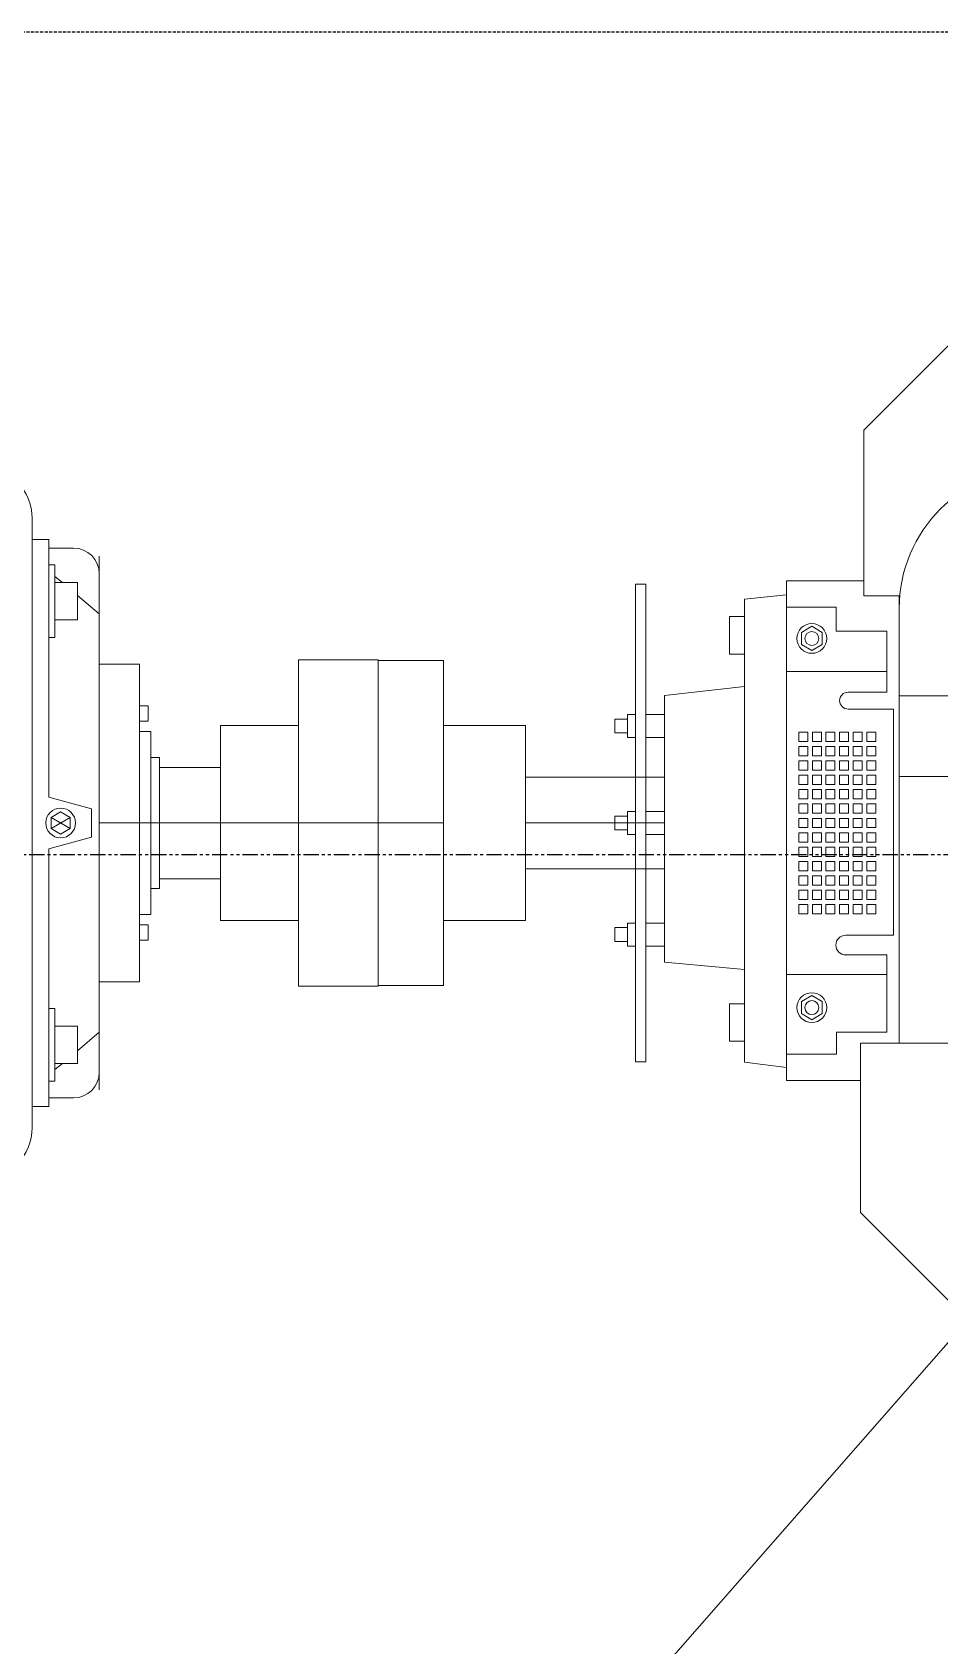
# Model space of a CAD drawing. Header units: inches. Extents: x 0 to 235202, y 0 to 361577.
# Drawn here: x 141312 to 142057, y 308026 to 309350 of the extents above; entities that cross this region are included whole.
import ezdxf

# ---------------------------------------------------------------- set-up
doc = ezdxf.new("R2010")
doc.units = ezdxf.units.IN
doc.header["$MEASUREMENT"] = 0
doc.linetypes.add('HIDDEN', pattern=[0.375, 0.25, -0.125])
doc.linetypes.add('PHANTOM2', pattern=[1.25, 0.625, -0.125, 0.125, -0.125, 0.125, -0.125])
doc.layers.add('DIM', color=251, linetype='Continuous', lineweight=0)

msp = doc.modelspace()

# ---------------------------------------------------------------- linework, layer by layer
at = {"color": 8, "linetype": 'PHANTOM2', "ltscale": 20}
msp.add_line((151422.4, 308674.6), (124969, 308674.6), dxfattribs=at)
at = {"layer": 'DIM', "color": 8, "linetype": 'HIDDEN', "lineweight": 25, "ltscale": 10}
msp.add_line((142982.6, 309349.5), (139982.6, 309349.5), dxfattribs=at)
at = {"layer": 'DIM', "color": 8, "linetype": 'Continuous'}
for p, q in [((141994.5, 309023.2), (142085.7, 309114.4)), ((141994.5, 309023.2), (141994.5, 308887.2)), ((141312.4, 308945), (141312.4, 308950.7)), ((141312.4, 308933.5), (141312.4, 308945)), ((141312.4, 308700.8), (141312.4, 308933.5)), ((141312.4, 308933.5), (141326, 308933.5)), ((141326, 308722.1), (141326, 308933.5)), ((141346.3, 308926.4), (141326, 308926.4)), ((141367.4, 308919.6), (141367.4, 308496.3)), ((141326, 308853), (141326, 308912.5)), ((141326, 308912.5), (141331, 308912.5)), ((141331, 308912.5), (141331, 308853)), ((141331, 308903.1), (141337.1, 308898)), ((141367.4, 308482), (141367.4, 308905.3)), ((141331, 308898), (141349.5, 308898)), ((141331, 308867.4), (141331, 308898)), ((141349.5, 308898), (141349.5, 308867.4)), ((141349.5, 308887.5), (141367.4, 308872.5)), ((141807.2, 308896.7), (141815.6, 308896.7)), ((141807.2, 308504.8), (141807.2, 308896.7)), ((141815.6, 308896.7), (141815.6, 308504.8)), ((141896.6, 308884.4), (141931.1, 308887.9)), ((141931.1, 308876.3), (141931.1, 308899.4)), ((141931.1, 308899.4), (141994.5, 308899.4)), ((141994.5, 308887.2), (142023.6, 308887.2)), ((142023.6, 308887.2), (142023.6, 308520.2)), ((141896.6, 308812.8), (141896.6, 308884.4)), ((141971.8, 308877.8), (141931.1, 308877.8)), ((141931.1, 308877.8), (141931.1, 308876.3)), ((141931.1, 308876.3), (141931.1, 308511)), ((141971.8, 308858.1), (141971.8, 308877.8)), ((142023.6, 308805), (142023.6, 308876.9)), ((141349.5, 308867.4), (141331, 308867.4)), ((141896.6, 308870.2), (141884.4, 308870.2)), ((141884.4, 308870.2), (141884.4, 308839.4)), ((141896.6, 308839.4), (141896.6, 308870.2)), ((141951.9, 308862.2), (141943.3, 308857.2)), ((141960.5, 308857.2), (141951.9, 308862.2)), ((141331, 308853), (141326, 308853)), ((141943.3, 308857.2), (141943.3, 308847.3)), ((141943.3, 308847.3), (141951.9, 308842.3)), ((141951.9, 308842.3), (141960.5, 308847.3)), ((141960.5, 308847.3), (141960.5, 308857.2)), ((142013.3, 308858.1), (141971.8, 308858.1)), ((142013.3, 308808.1), (142013.3, 308858.1)), ((141530.9, 308700.8), (141530.9, 308834.6)), ((141530.9, 308834.6), (141596.1, 308834.6)), ((141596.1, 308834.6), (141596.1, 308700.8)), ((141649.8, 308834.1), (141596.1, 308834.1)), ((141596.1, 308834.1), (141596.1, 308700.8)), ((141649.8, 308700.8), (141649.8, 308834.1)), ((141884.4, 308839.4), (141896.6, 308839.4)), ((141367.4, 308700.8), (141367.4, 308831.1)), ((141367.4, 308831.1), (141400.3, 308831.1)), ((141400.3, 308831.1), (141400.3, 308700.8)), ((142013.3, 308825.2), (141931.1, 308825.2)), ((141831, 308805.3), (141896.6, 308812.8)), ((141896.6, 308812.8), (141896.6, 308578.1)), ((141981.6, 308808.1), (142013.3, 308808.1)), ((141400.3, 308796.9), (141407.6, 308796.9)), ((141400.3, 308784.4), (141400.3, 308796.9)), ((141407.6, 308796.9), (141407.6, 308784.4)), ((141831, 308586.5), (141831, 308805.3)), ((142018.8, 308794.3), (141981.6, 308794.3)), ((142018.8, 308608.7), (142018.8, 308794.3)), ((142276.9, 308805), (142023.6, 308805)), ((142023.6, 308805), (142023.6, 308738.9)), ((141407.6, 308784.4), (141400.3, 308784.4)), ((141800.8, 308786.1), (141790.2, 308786.1)), ((141790.2, 308786.1), (141790.2, 308774.8)), ((141800.8, 308789.9), (141807.2, 308789.9)), ((141800.8, 308771), (141800.8, 308789.9)), ((141800.8, 308774.8), (141800.8, 308786.1)), ((141807.2, 308789.9), (141807.2, 308771)), ((141815.6, 308789.9), (141831, 308789.9)), ((141815.6, 308771), (141815.6, 308789.9)), ((141831, 308789.9), (141831, 308771)), ((141409.8, 308775.8), (141400.3, 308775.8)), ((141400.3, 308775.8), (141400.3, 308700.8)), ((141409.8, 308700.8), (141409.8, 308775.8)), ((141530.9, 308780.8), (141466.7, 308780.8)), ((141466.7, 308780.8), (141466.7, 308700.8)), ((141530.9, 308700.8), (141530.9, 308780.8)), ((141649.8, 308620.8), (141649.8, 308780.8)), ((141649.8, 308780.8), (141716.9, 308780.8)), ((141716.9, 308780.8), (141716.9, 308620.8)), ((141790.2, 308774.8), (141800.8, 308774.8)), ((141807.2, 308771), (141800.8, 308771)), ((141831, 308771), (141815.6, 308771)), ((141948.6, 308775.3), (141941.2, 308775.3)), ((141941.2, 308775.3), (141941.2, 308767.7)), ((141941.2, 308767.7), (141948.6, 308767.7)), ((141948.6, 308767.7), (141948.6, 308775.3)), ((141959.7, 308775.3), (141952.4, 308775.3)), ((141952.4, 308775.3), (141952.4, 308767.7)), ((141952.4, 308767.7), (141959.7, 308767.7)), ((141959.7, 308767.7), (141959.7, 308775.3)), ((141970.9, 308775.3), (141963.5, 308775.3)), ((141963.5, 308775.3), (141963.5, 308767.7)), ((141963.5, 308767.7), (141970.9, 308767.7)), ((141970.9, 308767.7), (141970.9, 308775.3)), ((141982, 308775.3), (141974.7, 308775.3)), ((141974.7, 308775.3), (141974.7, 308767.7)), ((141974.7, 308767.7), (141982, 308767.7)), ((141982, 308767.7), (141982, 308775.3)), ((141993.2, 308775.3), (141985.8, 308775.3)), ((141985.8, 308775.3), (141985.8, 308767.7)), ((141985.8, 308767.7), (141993.2, 308767.7)), ((141993.2, 308767.7), (141993.2, 308775.3)), ((142004.3, 308775.3), (141997, 308775.3)), ((141997, 308775.3), (141997, 308767.7)), ((141997, 308767.7), (142004.3, 308767.7)), ((142004.3, 308767.7), (142004.3, 308775.3)), ((141416.8, 308754.5), (141409.8, 308754.5)), ((141409.8, 308754.5), (141409.8, 308700.8)), ((141416.8, 308700.8), (141416.8, 308754.5)), ((141948.6, 308763.5), (141941.2, 308763.5)), ((141941.2, 308763.5), (141941.2, 308755.9)), ((141941.2, 308755.9), (141948.6, 308755.9)), ((141948.6, 308755.9), (141948.6, 308763.5)), ((141959.7, 308763.5), (141952.4, 308763.5)), ((141952.4, 308763.5), (141952.4, 308755.9)), ((141952.4, 308755.9), (141959.7, 308755.9)), ((141959.7, 308755.9), (141959.7, 308763.5)), ((141970.9, 308763.5), (141963.5, 308763.5)), ((141963.5, 308763.5), (141963.5, 308755.9)), ((141963.5, 308755.9), (141970.9, 308755.9)), ((141970.9, 308755.9), (141970.9, 308763.5)), ((141982, 308763.5), (141974.7, 308763.5)), ((141974.7, 308763.5), (141974.7, 308755.9)), ((141974.7, 308755.9), (141982, 308755.9)), ((141982, 308755.9), (141982, 308763.5)), ((141993.2, 308763.5), (141985.8, 308763.5)), ((141985.8, 308763.5), (141985.8, 308755.9)), ((141985.8, 308755.9), (141993.2, 308755.9)), ((141993.2, 308755.9), (141993.2, 308763.5)), ((142004.3, 308763.5), (141997, 308763.5)), ((141997, 308763.5), (141997, 308755.9)), ((141997, 308755.9), (142004.3, 308755.9)), ((142004.3, 308755.9), (142004.3, 308763.5)), ((141466.7, 308746.4), (141416.8, 308746.4)), ((141416.8, 308746.4), (141416.8, 308700.8)), ((141466.7, 308700.8), (141466.7, 308746.4)), ((141948.6, 308751.7), (141941.2, 308751.7)), ((141941.2, 308751.7), (141941.2, 308744.1)), ((141941.2, 308744.1), (141948.6, 308744.1)), ((141948.6, 308744.1), (141948.6, 308751.7)), ((141959.7, 308751.7), (141952.4, 308751.7)), ((141952.4, 308751.7), (141952.4, 308744.1)), ((141952.4, 308744.1), (141959.7, 308744.1)), ((141959.7, 308744.1), (141959.7, 308751.7)), ((141970.9, 308751.7), (141963.5, 308751.7)), ((141963.5, 308751.7), (141963.5, 308744.1)), ((141963.5, 308744.1), (141970.9, 308744.1)), ((141970.9, 308744.1), (141970.9, 308751.7)), ((141982, 308751.7), (141974.7, 308751.7)), ((141974.7, 308751.7), (141974.7, 308744.1)), ((141974.7, 308744.1), (141982, 308744.1)), ((141982, 308744.1), (141982, 308751.7)), ((141993.2, 308751.7), (141985.8, 308751.7)), ((141985.8, 308751.7), (141985.8, 308744.1)), ((141985.8, 308744.1), (141993.2, 308744.1)), ((141993.2, 308744.1), (141993.2, 308751.7)), ((142004.3, 308751.7), (141997, 308751.7)), ((141997, 308751.7), (141997, 308744.1)), ((141997, 308744.1), (142004.3, 308744.1)), ((142004.3, 308744.1), (142004.3, 308751.7)), ((141831, 308738.4), (141716.9, 308738.4)), ((141716.9, 308738.4), (141716.9, 308700.8)), ((141831, 308700.8), (141831, 308738.4)), ((141948.6, 308740), (141941.2, 308740)), ((141941.2, 308740), (141941.2, 308732.4)), ((141941.2, 308732.4), (141948.6, 308732.4)), ((141948.6, 308728.2), (141941.2, 308728.2)), ((141941.2, 308728.2), (141941.2, 308720.6)), ((141948.6, 308732.4), (141948.6, 308740)), ((141948.6, 308720.6), (141948.6, 308728.2)), ((141959.7, 308740), (141952.4, 308740)), ((141952.4, 308740), (141952.4, 308732.4)), ((141952.4, 308732.4), (141959.7, 308732.4)), ((141959.7, 308728.2), (141952.4, 308728.2)), ((141952.4, 308728.2), (141952.4, 308720.6)), ((141959.7, 308732.4), (141959.7, 308740)), ((141959.7, 308720.6), (141959.7, 308728.2)), ((141970.9, 308740), (141963.5, 308740)), ((141963.5, 308740), (141963.5, 308732.4)), ((141963.5, 308732.4), (141970.9, 308732.4)), ((141970.9, 308728.2), (141963.5, 308728.2)), ((141963.5, 308728.2), (141963.5, 308720.6)), ((141970.9, 308732.4), (141970.9, 308740)), ((141970.9, 308720.6), (141970.9, 308728.2)), ((141982, 308740), (141974.7, 308740)), ((141974.7, 308740), (141974.7, 308732.4)), ((141974.7, 308732.4), (141982, 308732.4)), ((141982, 308728.2), (141974.7, 308728.2)), ((141974.7, 308728.2), (141974.7, 308720.6)), ((141982, 308732.4), (141982, 308740)), ((141982, 308720.6), (141982, 308728.2)), ((141993.2, 308740), (141985.8, 308740)), ((141985.8, 308740), (141985.8, 308732.4)), ((141985.8, 308732.4), (141993.2, 308732.4)), ((141993.2, 308728.2), (141985.8, 308728.2)), ((141985.8, 308728.2), (141985.8, 308720.6)), ((141993.2, 308732.4), (141993.2, 308740)), ((141993.2, 308720.6), (141993.2, 308728.2)), ((142004.3, 308740), (141997, 308740)), ((141997, 308740), (141997, 308732.4)), ((141997, 308732.4), (142004.3, 308732.4)), ((142004.3, 308728.2), (141997, 308728.2)), ((141997, 308728.2), (141997, 308720.6)), ((142004.3, 308732.4), (142004.3, 308740)), ((142004.3, 308720.6), (142004.3, 308728.2)), ((142023.6, 308738.9), (142276.9, 308738.9)), ((141326, 308722.1), (141361, 308712.5)), ((141941.2, 308720.6), (141948.6, 308720.6)), ((141948.6, 308716.4), (141941.2, 308716.4)), ((141941.2, 308716.4), (141941.2, 308708.8)), ((141948.6, 308708.8), (141948.6, 308716.4)), ((141952.4, 308720.6), (141959.7, 308720.6)), ((141959.7, 308716.4), (141952.4, 308716.4)), ((141952.4, 308716.4), (141952.4, 308708.8)), ((141959.7, 308708.8), (141959.7, 308716.4)), ((141963.5, 308720.6), (141970.9, 308720.6)), ((141970.9, 308716.4), (141963.5, 308716.4)), ((141963.5, 308716.4), (141963.5, 308708.8)), ((141970.9, 308708.8), (141970.9, 308716.4)), ((141974.7, 308720.6), (141982, 308720.6)), ((141982, 308716.4), (141974.7, 308716.4)), ((141974.7, 308716.4), (141974.7, 308708.8)), ((141982, 308708.8), (141982, 308716.4)), ((141985.8, 308720.6), (141993.2, 308720.6)), ((141993.2, 308716.4), (141985.8, 308716.4)), ((141985.8, 308716.4), (141985.8, 308708.8)), ((141993.2, 308708.8), (141993.2, 308716.4)), ((141997, 308720.6), (142004.3, 308720.6)), ((142004.3, 308716.4), (141997, 308716.4)), ((141997, 308716.4), (141997, 308708.8)), ((142004.3, 308708.8), (142004.3, 308716.4)), ((141335.7, 308709.9), (141327.8, 308705.3)), ((141327.8, 308705.3), (141335.7, 308709.9)), ((141327.8, 308705.3), (141343.6, 308696.2)), ((141327.8, 308696.2), (141343.6, 308705.3)), ((141327.8, 308705.3), (141327.8, 308696.2)), ((141327.8, 308696.2), (141327.8, 308705.3)), ((141343.6, 308705.3), (141335.7, 308709.9)), ((141335.7, 308709.9), (141343.6, 308705.3)), ((141343.6, 308696.2), (141343.6, 308705.3)), ((141343.6, 308705.3), (141343.6, 308696.2)), ((141361, 308712.5), (141361, 308700.8)), ((141800.8, 308706.5), (141790.2, 308706.5)), ((141790.2, 308706.5), (141790.2, 308695.1)), ((141800.8, 308710.2), (141807.2, 308710.2)), ((141800.8, 308691.3), (141800.8, 308710.2)), ((141800.8, 308695.1), (141800.8, 308706.5)), ((141807.2, 308710.2), (141807.2, 308691.3)), ((141815.6, 308710.2), (141831, 308710.2)), ((141815.6, 308691.3), (141815.6, 308710.2)), ((141831, 308710.2), (141831, 308691.3)), ((141941.2, 308708.8), (141948.6, 308708.8)), ((141941.2, 308704.6), (141948.6, 308704.6)), ((141941.2, 308697), (141941.2, 308704.6)), ((141948.6, 308704.6), (141948.6, 308697)), ((141952.4, 308708.8), (141959.7, 308708.8)), ((141952.4, 308704.6), (141959.7, 308704.6)), ((141952.4, 308697), (141952.4, 308704.6)), ((141959.7, 308704.6), (141959.7, 308697)), ((141963.5, 308708.8), (141970.9, 308708.8)), ((141963.5, 308704.6), (141970.9, 308704.6)), ((141963.5, 308697), (141963.5, 308704.6)), ((141970.9, 308704.6), (141970.9, 308697)), ((141974.7, 308708.8), (141982, 308708.8)), ((141974.7, 308704.6), (141982, 308704.6)), ((141974.7, 308697), (141974.7, 308704.6)), ((141982, 308704.6), (141982, 308697)), ((141985.8, 308708.8), (141993.2, 308708.8)), ((141985.8, 308704.6), (141993.2, 308704.6)), ((141985.8, 308697), (141985.8, 308704.6)), ((141993.2, 308704.6), (141993.2, 308697)), ((141997, 308708.8), (142004.3, 308708.8)), ((141997, 308704.6), (142004.3, 308704.6)), ((141997, 308697), (141997, 308704.6)), ((142004.3, 308704.6), (142004.3, 308697)), ((141312.4, 308700.8), (141312.4, 308468.1)), ((141326, 308679.5), (141361, 308689.1)), ((141327.8, 308696.2), (141335.7, 308691.7)), ((141335.7, 308691.7), (141327.8, 308696.2)), ((141335.7, 308691.7), (141343.6, 308696.2)), ((141343.6, 308696.2), (141335.7, 308691.7)), ((141361, 308689.1), (141361, 308700.8)), ((141400.3, 308700.8), (141367.4, 308700.8)), ((141367.4, 308700.8), (141367.4, 308570.4)), ((141400.3, 308700.8), (141367.4, 308700.8)), ((141400.3, 308700.8), (141409.8, 308700.8)), ((141400.3, 308625.7), (141400.3, 308700.8)), ((141400.3, 308570.4), (141400.3, 308700.8)), ((141400.3, 308700.8), (141409.8, 308700.8)), ((141409.8, 308700.8), (141416.8, 308700.8)), ((141409.8, 308647.1), (141409.8, 308700.8)), ((141409.8, 308700.8), (141409.8, 308625.7)), ((141409.8, 308700.8), (141416.8, 308700.8)), ((141416.8, 308700.8), (141466.7, 308700.8)), ((141416.8, 308655.1), (141416.8, 308700.8)), ((141416.8, 308700.8), (141416.8, 308647.1)), ((141416.8, 308700.8), (141466.7, 308700.8)), ((141466.7, 308700.8), (141530.9, 308700.8)), ((141466.7, 308620.8), (141466.7, 308700.8)), ((141466.7, 308700.8), (141466.7, 308655.1)), ((141466.7, 308700.8), (141530.9, 308700.8)), ((141530.9, 308700.8), (141530.9, 308620.8)), ((141596.1, 308700.8), (141530.9, 308700.8)), ((141530.9, 308700.8), (141530.9, 308566.9)), ((141596.1, 308700.8), (141530.9, 308700.8)), ((141596.1, 308566.9), (141596.1, 308700.8)), ((141596.1, 308567.5), (141596.1, 308700.8)), ((141596.1, 308700.8), (141649.8, 308700.8)), ((141596.1, 308700.8), (141649.8, 308700.8)), ((141649.8, 308700.8), (141649.8, 308567.5)), ((142432.6, 308695.9), (141702.1, 307862)), ((141716.9, 308663.2), (141716.9, 308700.8)), ((141716.9, 308700.8), (141831, 308700.8)), ((141716.9, 308700.8), (141831, 308700.8)), ((141790.2, 308695.1), (141800.8, 308695.1)), ((141807.2, 308691.3), (141800.8, 308691.3)), ((141831, 308691.3), (141815.6, 308691.3)), ((141831, 308700.8), (141831, 308663.2)), ((141948.6, 308697), (141941.2, 308697)), ((141941.2, 308692.8), (141948.6, 308692.8)), ((141941.2, 308685.2), (141941.2, 308692.8)), ((141948.6, 308692.8), (141948.6, 308685.2)), ((141959.7, 308697), (141952.4, 308697)), ((141952.4, 308692.8), (141959.7, 308692.8)), ((141952.4, 308685.2), (141952.4, 308692.8)), ((141959.7, 308692.8), (141959.7, 308685.2)), ((141970.9, 308697), (141963.5, 308697)), ((141963.5, 308692.8), (141970.9, 308692.8)), ((141963.5, 308685.2), (141963.5, 308692.8)), ((141970.9, 308692.8), (141970.9, 308685.2)), ((141982, 308697), (141974.7, 308697)), ((141974.7, 308692.8), (141982, 308692.8)), ((141974.7, 308685.2), (141974.7, 308692.8)), ((141982, 308692.8), (141982, 308685.2)), ((141993.2, 308697), (141985.8, 308697)), ((141985.8, 308692.8), (141993.2, 308692.8)), ((141985.8, 308685.2), (141985.8, 308692.8)), ((141993.2, 308692.8), (141993.2, 308685.2)), ((142004.3, 308697), (141997, 308697)), ((141997, 308692.8), (142004.3, 308692.8)), ((141997, 308685.2), (141997, 308692.8)), ((142004.3, 308692.8), (142004.3, 308685.2)), ((141326, 308679.5), (141326, 308468.1)), ((141948.6, 308685.2), (141941.2, 308685.2)), ((141941.2, 308681), (141948.6, 308681)), ((141941.2, 308673.4), (141941.2, 308681)), ((141948.6, 308681), (141948.6, 308673.4)), ((141959.7, 308685.2), (141952.4, 308685.2)), ((141952.4, 308681), (141959.7, 308681)), ((141952.4, 308673.4), (141952.4, 308681)), ((141959.7, 308681), (141959.7, 308673.4)), ((141970.9, 308685.2), (141963.5, 308685.2)), ((141963.5, 308681), (141970.9, 308681)), ((141963.5, 308673.4), (141963.5, 308681)), ((141970.9, 308681), (141970.9, 308673.4)), ((141982, 308685.2), (141974.7, 308685.2)), ((141974.7, 308681), (141982, 308681)), ((141974.7, 308673.4), (141974.7, 308681)), ((141982, 308681), (141982, 308673.4)), ((141993.2, 308685.2), (141985.8, 308685.2)), ((141985.8, 308681), (141993.2, 308681)), ((141985.8, 308673.4), (141985.8, 308681)), ((141993.2, 308681), (141993.2, 308673.4)), ((142004.3, 308685.2), (141997, 308685.2)), ((141997, 308681), (142004.3, 308681)), ((141997, 308673.4), (141997, 308681)), ((142004.3, 308681), (142004.3, 308673.4)), ((141831, 308663.2), (141716.9, 308663.2)), ((141948.6, 308673.4), (141941.2, 308673.4)), ((141941.2, 308669.2), (141948.6, 308669.2)), ((141941.2, 308661.6), (141941.2, 308669.2)), ((141948.6, 308669.2), (141948.6, 308661.6)), ((141959.7, 308673.4), (141952.4, 308673.4)), ((141952.4, 308669.2), (141959.7, 308669.2)), ((141952.4, 308661.6), (141952.4, 308669.2)), ((141959.7, 308669.2), (141959.7, 308661.6)), ((141970.9, 308673.4), (141963.5, 308673.4)), ((141963.5, 308669.2), (141970.9, 308669.2)), ((141963.5, 308661.6), (141963.5, 308669.2)), ((141970.9, 308669.2), (141970.9, 308661.6)), ((141982, 308673.4), (141974.7, 308673.4)), ((141974.7, 308669.2), (141982, 308669.2)), ((141974.7, 308661.6), (141974.7, 308669.2)), ((141982, 308669.2), (141982, 308661.6)), ((141993.2, 308673.4), (141985.8, 308673.4)), ((141985.8, 308669.2), (141993.2, 308669.2)), ((141985.8, 308661.6), (141985.8, 308669.2)), ((141993.2, 308669.2), (141993.2, 308661.6)), ((142004.3, 308673.4), (141997, 308673.4)), ((141997, 308669.2), (142004.3, 308669.2)), ((141997, 308661.6), (141997, 308669.2)), ((142004.3, 308669.2), (142004.3, 308661.6)), ((141466.7, 308655.1), (141416.8, 308655.1)), ((141948.6, 308661.6), (141941.2, 308661.6)), ((141941.2, 308657.4), (141948.6, 308657.4)), ((141941.2, 308649.8), (141941.2, 308657.4)), ((141948.6, 308649.8), (141941.2, 308649.8)), ((141948.6, 308657.4), (141948.6, 308649.8)), ((141959.7, 308661.6), (141952.4, 308661.6)), ((141952.4, 308657.4), (141959.7, 308657.4)), ((141952.4, 308649.8), (141952.4, 308657.4)), ((141959.7, 308649.8), (141952.4, 308649.8)), ((141959.7, 308657.4), (141959.7, 308649.8)), ((141970.9, 308661.6), (141963.5, 308661.6)), ((141963.5, 308657.4), (141970.9, 308657.4)), ((141963.5, 308649.8), (141963.5, 308657.4)), ((141970.9, 308649.8), (141963.5, 308649.8)), ((141970.9, 308657.4), (141970.9, 308649.8)), ((141982, 308661.6), (141974.7, 308661.6)), ((141974.7, 308657.4), (141982, 308657.4)), ((141974.7, 308649.8), (141974.7, 308657.4)), ((141982, 308649.8), (141974.7, 308649.8)), ((141982, 308657.4), (141982, 308649.8)), ((141993.2, 308661.6), (141985.8, 308661.6)), ((141985.8, 308657.4), (141993.2, 308657.4)), ((141985.8, 308649.8), (141985.8, 308657.4)), ((141993.2, 308649.8), (141985.8, 308649.8)), ((141993.2, 308657.4), (141993.2, 308649.8)), ((142004.3, 308661.6), (141997, 308661.6)), ((141997, 308657.4), (142004.3, 308657.4)), ((141997, 308649.8), (141997, 308657.4)), ((142004.3, 308649.8), (141997, 308649.8)), ((142004.3, 308657.4), (142004.3, 308649.8)), ((141416.8, 308647.1), (141409.8, 308647.1)), ((141941.2, 308645.6), (141948.6, 308645.6)), ((141941.2, 308638), (141941.2, 308645.6)), ((141948.6, 308638), (141941.2, 308638)), ((141948.6, 308645.6), (141948.6, 308638)), ((141952.4, 308645.6), (141959.7, 308645.6)), ((141952.4, 308638), (141952.4, 308645.6)), ((141959.7, 308638), (141952.4, 308638)), ((141959.7, 308645.6), (141959.7, 308638)), ((141963.5, 308645.6), (141970.9, 308645.6)), ((141963.5, 308638), (141963.5, 308645.6)), ((141970.9, 308638), (141963.5, 308638)), ((141970.9, 308645.6), (141970.9, 308638)), ((141974.7, 308645.6), (141982, 308645.6)), ((141974.7, 308638), (141974.7, 308645.6)), ((141982, 308638), (141974.7, 308638)), ((141982, 308645.6), (141982, 308638)), ((141985.8, 308645.6), (141993.2, 308645.6)), ((141985.8, 308638), (141985.8, 308645.6)), ((141993.2, 308638), (141985.8, 308638)), ((141993.2, 308645.6), (141993.2, 308638)), ((141997, 308645.6), (142004.3, 308645.6)), ((141997, 308638), (141997, 308645.6)), ((142004.3, 308638), (141997, 308638)), ((142004.3, 308645.6), (142004.3, 308638)), ((141409.8, 308625.7), (141400.3, 308625.7)), ((141941.2, 308633.8), (141948.6, 308633.8)), ((141941.2, 308626.2), (141941.2, 308633.8)), ((141948.6, 308626.2), (141941.2, 308626.2)), ((141948.6, 308633.8), (141948.6, 308626.2)), ((141952.4, 308633.8), (141959.7, 308633.8)), ((141952.4, 308626.2), (141952.4, 308633.8)), ((141959.7, 308626.2), (141952.4, 308626.2)), ((141959.7, 308633.8), (141959.7, 308626.2)), ((141963.5, 308633.8), (141970.9, 308633.8)), ((141963.5, 308626.2), (141963.5, 308633.8)), ((141970.9, 308626.2), (141963.5, 308626.2)), ((141970.9, 308633.8), (141970.9, 308626.2)), ((141974.7, 308633.8), (141982, 308633.8)), ((141974.7, 308626.2), (141974.7, 308633.8)), ((141982, 308626.2), (141974.7, 308626.2)), ((141982, 308633.8), (141982, 308626.2)), ((141985.8, 308633.8), (141993.2, 308633.8)), ((141985.8, 308626.2), (141985.8, 308633.8)), ((141993.2, 308626.2), (141985.8, 308626.2)), ((141993.2, 308633.8), (141993.2, 308626.2)), ((141997, 308633.8), (142004.3, 308633.8)), ((141997, 308626.2), (141997, 308633.8)), ((142004.3, 308626.2), (141997, 308626.2)), ((142004.3, 308633.8), (142004.3, 308626.2)), ((141407.6, 308617.2), (141400.3, 308617.2)), ((141400.3, 308617.2), (141400.3, 308604.6)), ((141407.6, 308604.6), (141407.6, 308617.2)), ((141530.9, 308620.8), (141466.7, 308620.8)), ((141716.9, 308620.8), (141649.8, 308620.8)), ((141800.8, 308615), (141790.2, 308615)), ((141790.2, 308615), (141790.2, 308603.6)), ((141800.8, 308618.7), (141807.2, 308618.7)), ((141800.8, 308599.8), (141800.8, 308618.7)), ((141800.8, 308603.6), (141800.8, 308615)), ((141807.2, 308618.7), (141807.2, 308599.8)), ((141815.6, 308618.7), (141831, 308618.7)), ((141815.6, 308599.8), (141815.6, 308618.7)), ((141831, 308618.7), (141831, 308599.8)), ((141400.3, 308604.6), (141407.6, 308604.6)), ((141790.2, 308603.6), (141800.8, 308603.6)), ((141807.2, 308599.8), (141800.8, 308599.8)), ((141831, 308599.8), (141815.6, 308599.8)), ((141979.7, 308608.7), (142018.8, 308608.7)), ((141896.6, 308580.6), (141831, 308586.5)), ((142013.3, 308592.6), (141979.7, 308592.6)), ((142013.3, 308529.3), (142013.3, 308592.6)), ((141367.4, 308570.4), (141400.3, 308570.4)), ((141896.6, 308504.7), (141896.6, 308580.6)), ((142013.3, 308576.4), (141931.1, 308576.4)), ((141530.9, 308566.9), (141596.1, 308566.9)), ((141649.8, 308567.5), (141596.1, 308567.5)), ((141943.3, 308554.3), (141951.9, 308559.3)), ((141951.9, 308559.3), (141960.5, 308554.3)), ((141331, 308548.6), (141326, 308548.6)), ((141326, 308548.6), (141326, 308489.1)), ((141331, 308489.1), (141331, 308548.6)), ((141884.4, 308521.7), (141884.4, 308552.4)), ((141884.4, 308552.4), (141896.6, 308552.4)), ((141896.6, 308552.4), (141896.6, 308521.7)), ((141943.3, 308544.4), (141943.3, 308554.3)), ((141951.9, 308539.4), (141943.3, 308544.4)), ((141960.5, 308544.4), (141951.9, 308539.4)), ((141960.5, 308554.3), (141960.5, 308544.4)), ((141349.5, 308534.1), (141331, 308534.1)), ((141331, 308534.1), (141331, 308503.6)), ((141349.5, 308503.6), (141349.5, 308534.1)), ((141349.5, 308514), (141367.4, 308529.1)), ((141896.6, 308521.7), (141884.4, 308521.7)), ((141972.2, 308511), (141972.2, 308529.3)), ((141972.2, 308529.3), (142013.3, 308529.3)), ((142023.6, 308520.2), (141991.7, 308520.2)), ((141991.7, 308520.2), (141991.7, 308381.3)), ((142023.6, 308520.2), (142078.1, 308520.2)), ((141331, 308498.5), (141337.1, 308503.6)), ((141331, 308503.6), (141349.5, 308503.6)), ((141815.6, 308504.8), (141807.2, 308504.8)), ((141931.1, 308500.2), (141896.6, 308504.7)), ((141931.1, 308511), (141931.1, 308489.5)), ((141931.1, 308511), (141972.2, 308511)), ((141326, 308489.1), (141331, 308489.1)), ((141931.1, 308489.5), (141991.7, 308489.5)), ((141312.4, 308468.1), (141326, 308468.1)), ((141312.4, 308468.1), (141312.4, 308456.6)), ((141346.3, 308475.2), (141326, 308475.2)), ((141312.4, 308456.6), (141312.4, 308450.9)), ((141991.7, 308381.3), (142085.7, 308287.2)), ((141994.5, 308378.4), (142085.7, 308287.2))]:
    msp.add_line(p, q, dxfattribs=at)
for centre, radius in [((141951.9, 308852.2), 12.2), ((141951.9, 308852.2), 5.74), ((141335.7, 308700.8), 12.2), ((141335.7, 308700.8), 12.2), ((141951.9, 308549.3), 12.2), ((141951.9, 308549.3), 5.74)]:
    msp.add_circle(centre, radius, dxfattribs=at)
for centre, radius, start, end in [((141270.5, 308950.7), 41.9, 0, 90), ((142138.6, 308876.9), 115, 90, 180), ((141346.3, 308905.3), 21.1, 0, 90), ((141981.6, 308801.2), 6.9, 90, 270), ((141979.7, 308600.6), 8.06, 90, 270), ((141346.3, 308496.3), 21.1, 270, 0), ((141270.5, 308450.9), 41.9, 270, 0)]:
    msp.add_arc(centre, radius, start, end, dxfattribs=at)

doc.saveas('drawing.dxf')
